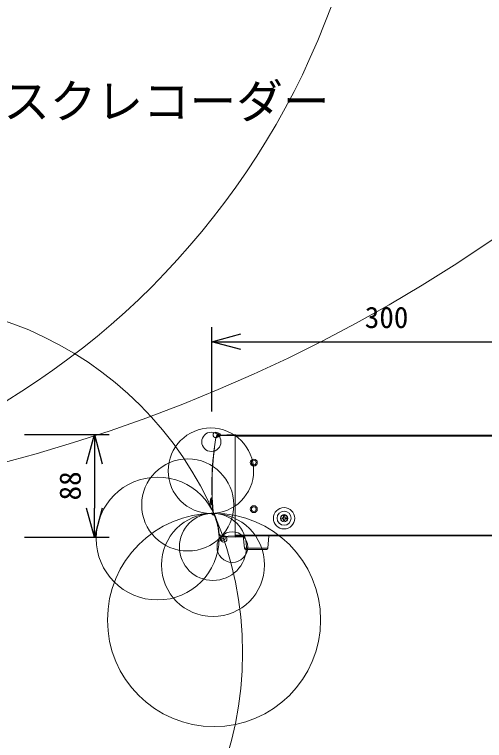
# Model space of a CAD drawing. Units: millimetres, scale not verified. Extents: x -173 to 98, y -56 to 290.
# Drawn here: x -2.5 to 37.8, y 0 to 62.3 of the extents above; entities that cross this region are included whole.
import ezdxf
from ezdxf.enums import TextEntityAlignment as Align

# ---------------------------------------------------------------- set-up
doc = ezdxf.new("R2010")
doc.units = ezdxf.units.MM
doc.header["$LTSCALE"] = 0.125
for name, color, linetype in [('0-0_0', 7, 'Continuous'), ('0-1_MOJI1', 7, 'Continuous'), ('0-4_SUNPO', 7, 'Continuous')]:
    doc.layers.add(name, color=color, linetype=linetype)
doc.layers.add('0-5_GAIKEI', color=1, linetype='Continuous', lineweight=18)
doc.styles.add('ＭＳ ゴシック', font='')
doc.styles.get('ＭＳ ゴシック').set_extended_font_data('MS Gothic')

# ---------------------------------------------------------------- blocks, each defined once
blk = doc.blocks.new('_Open30')
at = {"layer": '0-0_0'}
blk.add_line((0, 0), (-1, 0), dxfattribs=at)
blk.add_lwpolyline([(-1, 0.26795), (0, 0), (-1, -0.26795)], dxfattribs=at)
blk = doc.blocks.new('D3')
at = {"layer": '0-4_SUNPO'}
for p, q in [((62.8348, 87.7319), (70.0848, 87.7319)), ((68.8348, 85.2319), (68.8348, 81.4319)), ((62.8348, 78.9319), (70.0848, 78.9319))]:
    blk.add_line(p, q, dxfattribs=at)
at = {"layer": '0-4_SUNPO', "xscale": 2.5, "yscale": 2.5}
for p, rotation in [((68.8348, 87.7319), 90), ((68.8348, 78.9319), 270)]:
    blk.add_blockref('_Open30', p, dxfattribs=dict(at, rotation=rotation))
at = {"layer": '0-4_SUNPO', "style": 'ＭＳ ゴシック'}
blk.add_text('88', height=1.833, rotation=90, dxfattribs=at).set_placement((68.2098, 82.0819), align=Align.BOTTOM_LEFT)
blk = doc.blocks.new('D2')
at = {"layer": '0-4_SUNPO'}
for p, q in [((78.9127, 89.7002), (78.9126, 96.9502)), ((108.9117, 89.7003), (108.9117, 96.9503)), ((81.4126, 95.7002), (106.4117, 95.7003))]:
    blk.add_line(p, q, dxfattribs=at)
at = {"layer": '0-4_SUNPO', "xscale": 2.5, "yscale": 2.5}
for p, rotation in [((78.9126, 95.7002), 180.00024), ((108.9117, 95.7003), 0.00024)]:
    blk.add_blockref('_Open30', p, dxfattribs=dict(at, rotation=rotation))
at = {"layer": '0-4_SUNPO', "style": 'ＭＳ ゴシック'}
blk.add_text('300', height=1.833, dxfattribs=at).set_placement((92.0372, 96.3253), align=Align.BOTTOM_LEFT)

msp = doc.modelspace()

# ---------------------------------------------------------------- linework, layer by layer
at = {"layer": '0-5_GAIKEI', "color": 7}
for p, q in [((14.9703, 26.1771), (14.7439, 25.9775)), ((16.4113, 26.232), (14.9828, 26.1822)), ((16.4113, 26.232), (16.4113, 17.432)), ((16.4113, 26.182), (44.3313, 26.182)), ((15.2094, 17.4794), (15.011, 17.6751)), ((15.011, 17.6751), (15.2094, 17.4794)), ((15.2123, 17.4766), (15.2095, 17.4793)), ((15.2229, 17.4735), (16.4113, 17.432)), ((16.4113, 17.532), (44.1813, 17.532)), ((17.0631, 17.4548), (16.4113, 17.432)), ((17.1113, 17.532), (17.1113, 17.5048))]:
    msp.add_line(p, q, dxfattribs=at)
at = {"layer": '0-5_GAIKEI'}
for p, q in [((14.7493, 25.9822), (14.9702, 26.1771)), ((16.4113, 26.182), (16.4113, 17.432)), ((14.7618, 25.9672), (14.9825, 26.1618)), ((16.4113, 26.1522), (14.9825, 26.1618)), ((16.4113, 26.102), (44.3313, 26.102)), ((14.3311, 20.7639), (14.3311, 20.2402)), ((14.432, 20.7953), (14.3749, 20.7933)), ((14.3749, 20.7933), (14.3749, 20.2108)), ((14.4621, 20.2077), (14.3749, 20.2108)), ((14.3731, 19.4969), (14.5666, 19.5003)), ((14.5235, 19.6375), (14.5046, 19.632)), ((14.5342, 19.5702), (14.5322, 19.5742)), ((14.5664, 19.5003), (14.5371, 19.4998)), ((14.587, 19.4544), (14.5849, 19.4592)), ((14.7122, 19.052), (14.7439, 19.052)), ((14.7849, 18.822), (14.8162, 18.822)), ((20.5613, 19.102), (20.4113, 19.102)), ((20.4113, 19.102), (20.4113, 19.002)), ((20.4113, 19.002), (20.5613, 19.002)), ((20.6613, 19.252), (20.5613, 19.252)), ((20.5613, 19.252), (20.5613, 19.102)), ((20.5613, 19.002), (20.5613, 18.852)), ((20.5613, 18.852), (20.6613, 18.852)), ((20.6613, 19.102), (20.6613, 19.252)), ((20.8113, 19.102), (20.6613, 19.102)), ((20.6613, 19.002), (20.8113, 19.002)), ((20.6613, 18.852), (20.6613, 19.002)), ((20.8113, 19.002), (20.8113, 19.102)), ((15.0051, 17.6883), (15.0244, 17.6893)), ((15.0056, 17.6845), (15.0053, 17.6845)), ((15.0085, 17.6781), (15.0083, 17.6778)), ((15.011, 17.6751), (15.0083, 17.6778)), ((15.2228, 17.4939), (15.0244, 17.6893)), ((15.2123, 17.4766), (15.2126, 17.4768)), ((15.2217, 17.4736), (15.2205, 17.4736)), ((15.2228, 17.4939), (16.4113, 17.5317)), ((16.4113, 17.612), (44.0813, 17.612)), ((17.0613, 17.5048), (16.4113, 17.4821)), ((17.0613, 17.532), (17.0613, 17.5048)), ((17.0613, 17.5048), (17.0631, 17.4548)), ((17.0613, 17.5048), (17.1113, 17.5048)), ((17.2034, 16.4734), (17.1113, 17.532)), ((19.2193, 16.4734), (19.3113, 17.532)), ((19.2193, 16.4734), (17.2034, 16.4734)), ((19.1196, 16.382), (17.303, 16.382))]:
    msp.add_line(p, q, dxfattribs=at)
for centre, radius in [((-37.6853, 154.7123), 135.2498), ((-37.6901, 85.9146), 66.4177), ((-13.0115, 7.5067), 30.0643), ((14.3269, 23.1305), 3.6681), ((14.3689, 25.6087), 0.8262), ((14.7499, 26.2065), 0.2358), ((14.9089, 26.1018), 0.095), ((14.9332, 26.1809), 0.0508), ((14.9392, 26.1279), 0.055), ((14.9564, 26.1783), 0.0275), ((14.9667, 26.1776), 0.0171), ((15.0471, 26.2332), 0.0957), ((14.9707, 26.1779), 0.0131), ((15.0115, 26.2032), 0.0492), ((14.9957, 26.1913), 0.0294), ((14.9849, 26.1841), 0.0164), ((14.9765, 26.1794), 0.0068), ((14.9722, 26.1775), 0.00205), ((14.9706, 26.177), 0.00039), ((14.9703, 26.177), 0.00006), ((14.9781, 26.1794), 0.00554), ((15.0628, 26.1586), 0.0807), ((15.0232, 26.1634), 0.0408), ((15.0127, 26.1639), 0.0303), ((15.0071, 26.1638), 0.0247), ((12.3409, 20.1942), 3.9492), ((18.0113, 23.832), 0.3), ((18.0113, 23.832), 0.2), ((9.7582, 17.312), 5.2731), ((18.0113, 19.832), 0.3), ((18.0113, 19.832), 0.2), ((20.6113, 19.052), 0.9143), ((14.5992, 10.3171), 9.1482), ((14.5129, 15.0442), 4.4204), ((14.5074, 16.5877), 2.8769), ((14.5835, 19.4183), 0.0558), ((14.5805, 19.4317), 0.0421), ((14.5781, 19.4452), 0.0284), ((14.5769, 19.4548), 0.0188), ((14.5765, 19.4609), 0.0126), ((14.5764, 19.4645), 0.00897), ((14.5766, 19.4669), 0.00663), ((14.5768, 19.469), 0.00444), ((14.5773, 19.4709), 0.00248), ((14.5777, 19.4719), 0.00147), ((14.5781, 19.4723), 0.00092), ((20.6113, 19.052), 0.6), ((20.6113, 19.052), 0.315), ((20.6113, 19.052), 0.2951), ((16.1701, 16.5809), 1.3157), ((15.426, 17.2958), 0.2838), ((15.3628, 17.3563), 0.1963), ((15.2836, 17.4165), 0.0974), ((15.2386, 17.4571), 0.0368), ((15.224, 17.4693), 0.0178), ((15.2152, 17.4759), 0.00679), ((15.2106, 17.4789), 0.00128), ((15.2095, 17.4794), 0.00008)]:
    msp.add_circle(centre, radius, dxfattribs=at)
at = {"layer": '0-5_GAIKEI', "color": 7}
for centre, radius, start, end in [((14.9824, 26.1633), 0.0184, 88.54418, 131.16821), ((40.4113, 21.832), 26, 170.8256, 184.85391), ((10.0113, 17.4387), 5, 2.81738, 26.0191), ((15.0153, 17.6849), 0.01, 182.81738, 225.38638), ((15.2193, 17.4837), 0.01, 225.38638, 276.90056), ((17.0613, 17.5048), 0.05, 272, 0)]:
    msp.add_arc(centre, radius, start, end, dxfattribs=at)
at = {"layer": '0-5_GAIKEI'}
for centre, radius, start, end in [((40.4106, 21.832), 25.98, 170.84139, 184.84568), ((14.9113, 20.502), 0.6366, 155.71032, 204.28971), ((14.3767, 20.7433), 0.05, 92, 155.71032), ((14.3767, 20.2607), 0.05, 204.28968, 268), ((14.3736, 19.4769), 0.02, 163.23544, 226.11976), ((14.3736, 19.4769), 0.02, 91.48412, 163.17134), ((15.0503, 20.1858), 1.0001, 226.32648, 246.74428), ((10.0106, 17.4387), 5.02, 2.86188, 25.97637), ((14.5486, 19.5866), 0.02, 205.33174, 213.34471), ((14.5496, 19.5845), 0.02, 205.306, 213.84221), ((14.5831, 19.4805), 0.0151, 157.19305, 211.6941), ((14.5851, 19.4798), 0.0173, 143.85241, 157.3608), ((14.5603, 19.465), 0.0124, 356.13846, 37.3039), ((14.5678, 19.4419), 0.0226, 25.40573, 78.02908), ((10.0113, 17.4387), 5, 10.05934, 24.00364), ((10.0113, 17.4387), 5, 21.63688, 23.73962), ((20.6113, 19.052), 0.3025, 270, 269.92416), ((14.6436, 19.2393), 0.03, 21.29692, 66.72509), ((10.0113, 17.4387), 4.97, 16.16119, 18.94245), ((15.0251, 17.6893), 0.02, 182.86186, 225.38585), ((15.2235, 17.4935), 0.02, 225.11343, 268.26433), ((17.303, 16.482), 0.1, 184.96974, 270), ((19.1196, 16.482), 0.1, 270, 355.03026)]:
    msp.add_arc(centre, radius, start, end, dxfattribs=at)
for centre, major_axis, ratio, start_param, end_param in [((15.0251, 17.6893), (0.014, 0.0142), 0.024851, 1.5953095, 3.1415927), ((15.2237, 17.494), (-0.0007, -0.0205), 0.034878, 4.7180548, 6.2835024)]:
    msp.add_ellipse(centre, major_axis=major_axis, ratio=ratio, start_param=start_param, end_param=end_param, dxfattribs=at)

# ---------------------------------------------------------------- block references
at = {"layer": '0-4_SUNPO'}
for name in ['D2', 'D3']:
    msp.add_blockref(name, (-64.5005, -61.4999), dxfattribs=at)

# ---------------------------------------------------------------- texts
at = {"layer": '0-1_MOJI1', "style": 'ＭＳ ゴシック'}
msp.add_text('ネットワークディスクレコーダー', height=2.933, dxfattribs=at).set_placement((-35.5005, 52.5001), align=Align.BOTTOM_LEFT)

doc.saveas('drawing.dxf')
